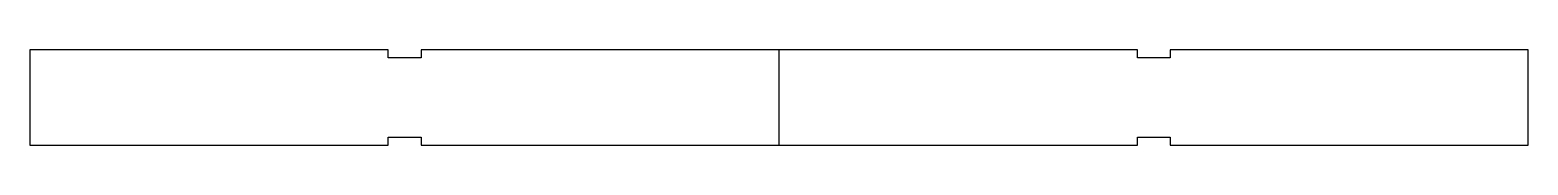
# Model space of a CAD drawing. Extents: x 0 to 942, y 0 to 60.
import ezdxf

# ---------------------------------------------------------------- set-up
doc = ezdxf.new("R2010")
doc.units = 0

msp = doc.modelspace()

# ---------------------------------------------------------------- linework, layer by layer
at = {"layer": '1'}
msp.add_lwpolyline([(942.22, 60), (717.2, 60), (717.2, 55), (696.51, 55), (696.51, 60), (245.97, 60), (245.97, 55), (225.27, 55), (225.27, 60), (0, 60), (0, 0), (225.27, 0), (225.27, 5), (245.97, 5), (245.97, 0), (696.51, 0), (696.51, 5), (717.2, 5), (717.2, 0), (942.22, 0)], close=True, dxfattribs=at)
at = {"layer": '2'}
msp.add_line((471.11, 0), (471.11, 60), dxfattribs=at)

doc.saveas('drawing.dxf')
